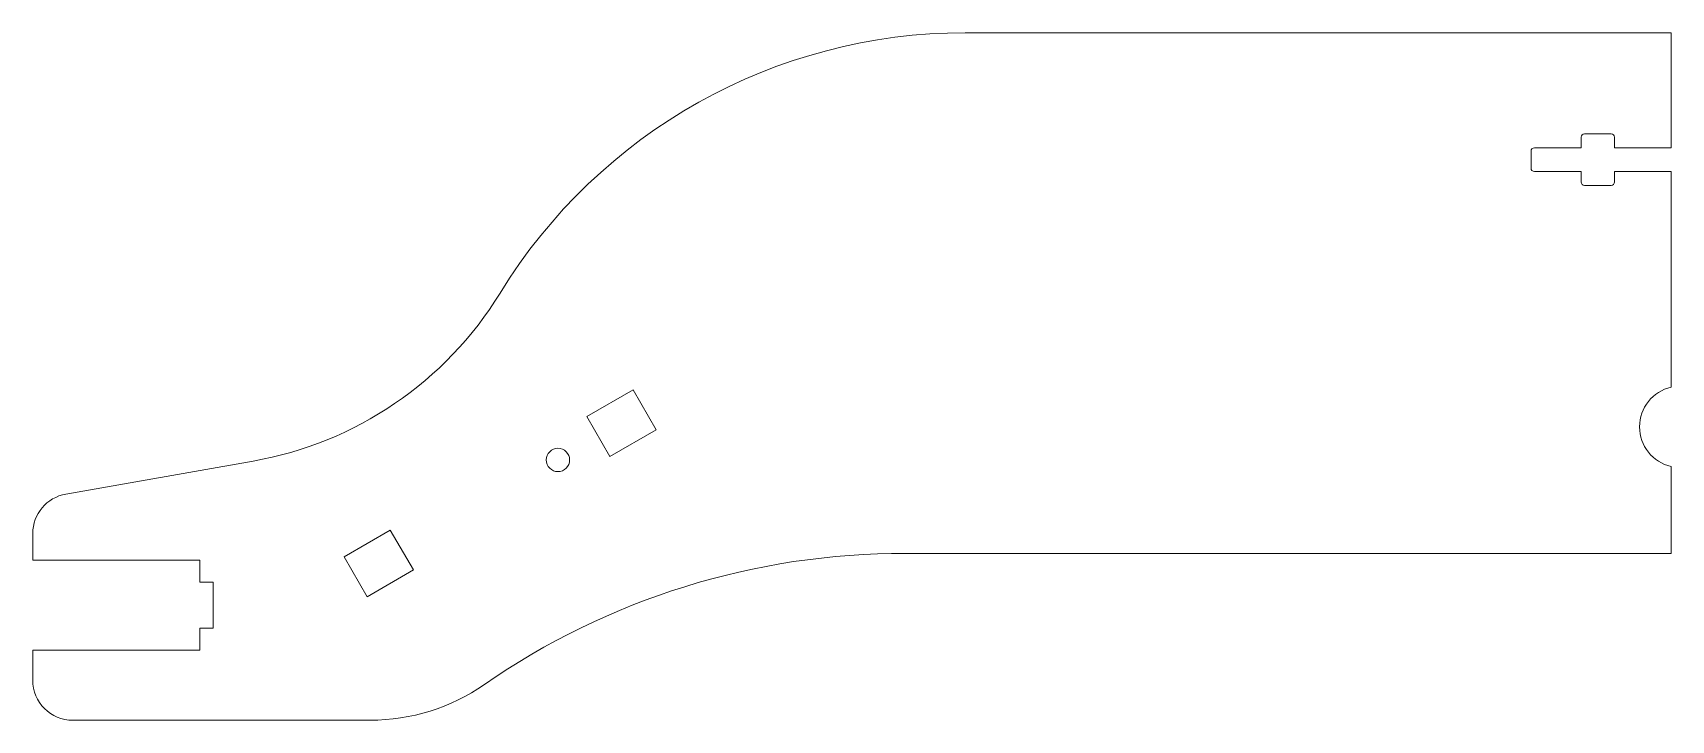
# Model space of a CAD drawing. Header units: millimetres. Extents: x -245 to 0, y -103 to 0.
import ezdxf

# ---------------------------------------------------------------- set-up
doc = ezdxf.new("R2010")
doc.units = ezdxf.units.MM

msp = doc.modelspace()

# ---------------------------------------------------------------- linework, layer by layer
at = {"color": 7, "linetype": 'Continuous', "lineweight": 15}
for p, q in [((0, 0), (-105.73, 0)), ((0, 0), (0, -17.23)), ((-13.5, -17.23), (-13.5, -15.64)), ((-13, -15.14), (-9, -15.14)), ((-8.5, -15.64), (-8.5, -17.23)), ((-21, -20.27), (-21, -17.73)), ((-20.5, -17.23), (-13.5, -17.23)), ((-8.5, -17.23), (0, -17.23)), ((-13.5, -20.77), (-20.5, -20.77)), ((-13.5, -22.36), (-13.5, -20.77)), ((-8.5, -20.77), (-8.5, -22.36)), ((0, -20.77), (-8.5, -20.77)), ((0, -53.1), (0, -20.77)), ((-9, -22.86), (-13, -22.86)), ((-162.4, -57.51), (-155.47, -53.51)), ((-155.47, -53.51), (-152.02, -59.49)), ((-158.95, -63.49), (-162.4, -57.51)), ((-152.02, -59.49), (-158.95, -63.49)), ((-212.4, -64.18), (-240.44, -69.13)), ((0, -78), (0, -64.98)), ((-245.4, -79), (-245.4, -75.03)), ((-198.78, -78.51), (-191.85, -74.51)), ((-191.85, -74.51), (-188.4, -80.49)), ((-195.33, -84.49), (-198.78, -78.51)), ((0, -78), (-114.67, -78)), ((-245.4, -79), (-220.4, -79)), ((-220.4, -79), (-220.4, -82.3)), ((-188.4, -80.49), (-195.33, -84.49)), ((-220.4, -82.3), (-218.4, -82.3)), ((-218.4, -82.3), (-218.4, -89.2)), ((-220.4, -89.2), (-220.4, -92.5)), ((-218.4, -89.2), (-220.4, -89.2)), ((-245.4, -97), (-245.4, -92.5)), ((-220.4, -92.5), (-245.4, -92.5)), ((-239.4, -103), (-194.86, -103))]:
    msp.add_line(p, q, dxfattribs=at)
msp.add_circle((-166.74, -64), 1.75, dxfattribs=at)
for centre, radius, start, end in [((-105.73, -81.74), 81.74, 90, 148.4763), ((-13, -15.64), 0.5, 90, 180), ((-9, -15.64), 0.5, 0, 90), ((-20.5, -17.73), 0.5, 90, 180), ((-20.5, -20.27), 0.5, 180, 270), ((-13, -22.36), 0.5, 180, 270), ((-9, -22.36), 0.5, 270, 360), ((-221.87, -10.5), 54.51, 280, 328.4763), ((1.34, -59.04), 6.09, 102.6896, 257.3104), ((-239.4, -75.03), 6, 100, 180), ((-114.94, -188.25), 110.25, 89.8614, 124.74), ((-239.4, -97), 6, 180, 270), ((-194.86, -73), 30, 270, 304.74)]:
    msp.add_arc(centre, radius, start, end, dxfattribs=at)

doc.saveas('drawing.dxf')
